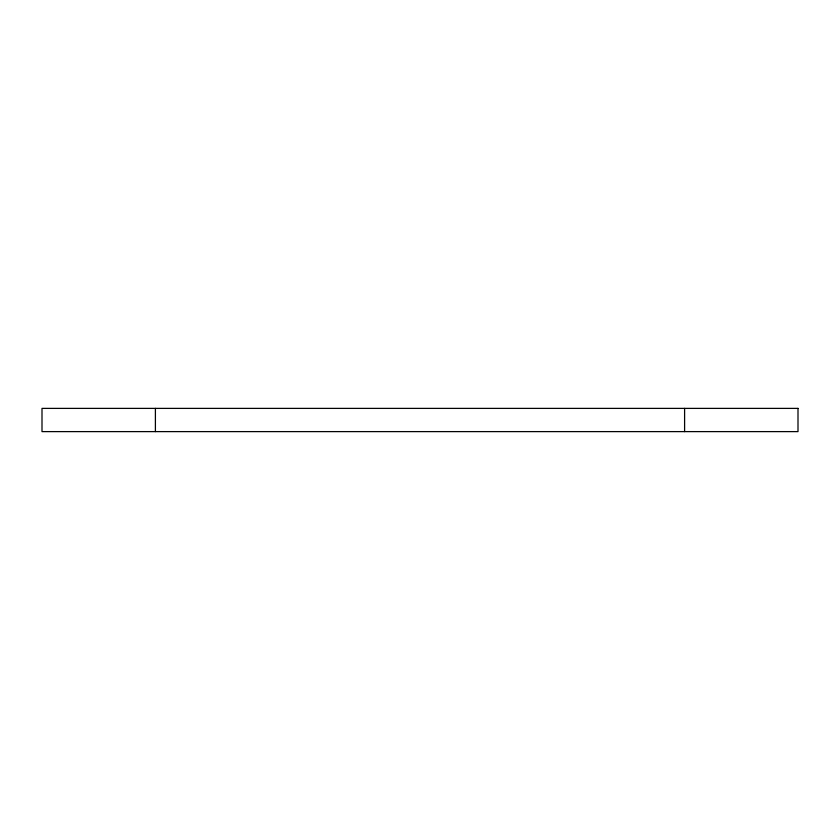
<?xml version="1.0" encoding="UTF-8"?>
<svg xmlns="http://www.w3.org/2000/svg" width="840" height="840" viewBox="0 0 840 840"><rect width="100%" height="100%" fill="white"/><g stroke="black" fill="none" stroke-linecap="round" stroke-linejoin="round"><path stroke-width="1.26" d="M684.6 408.387L684.6 431.613M155.4 408.387L155.4 431.613M798 408.387L42 408.387L42 431.613L798 431.613L798 408.387"/></g></svg>
